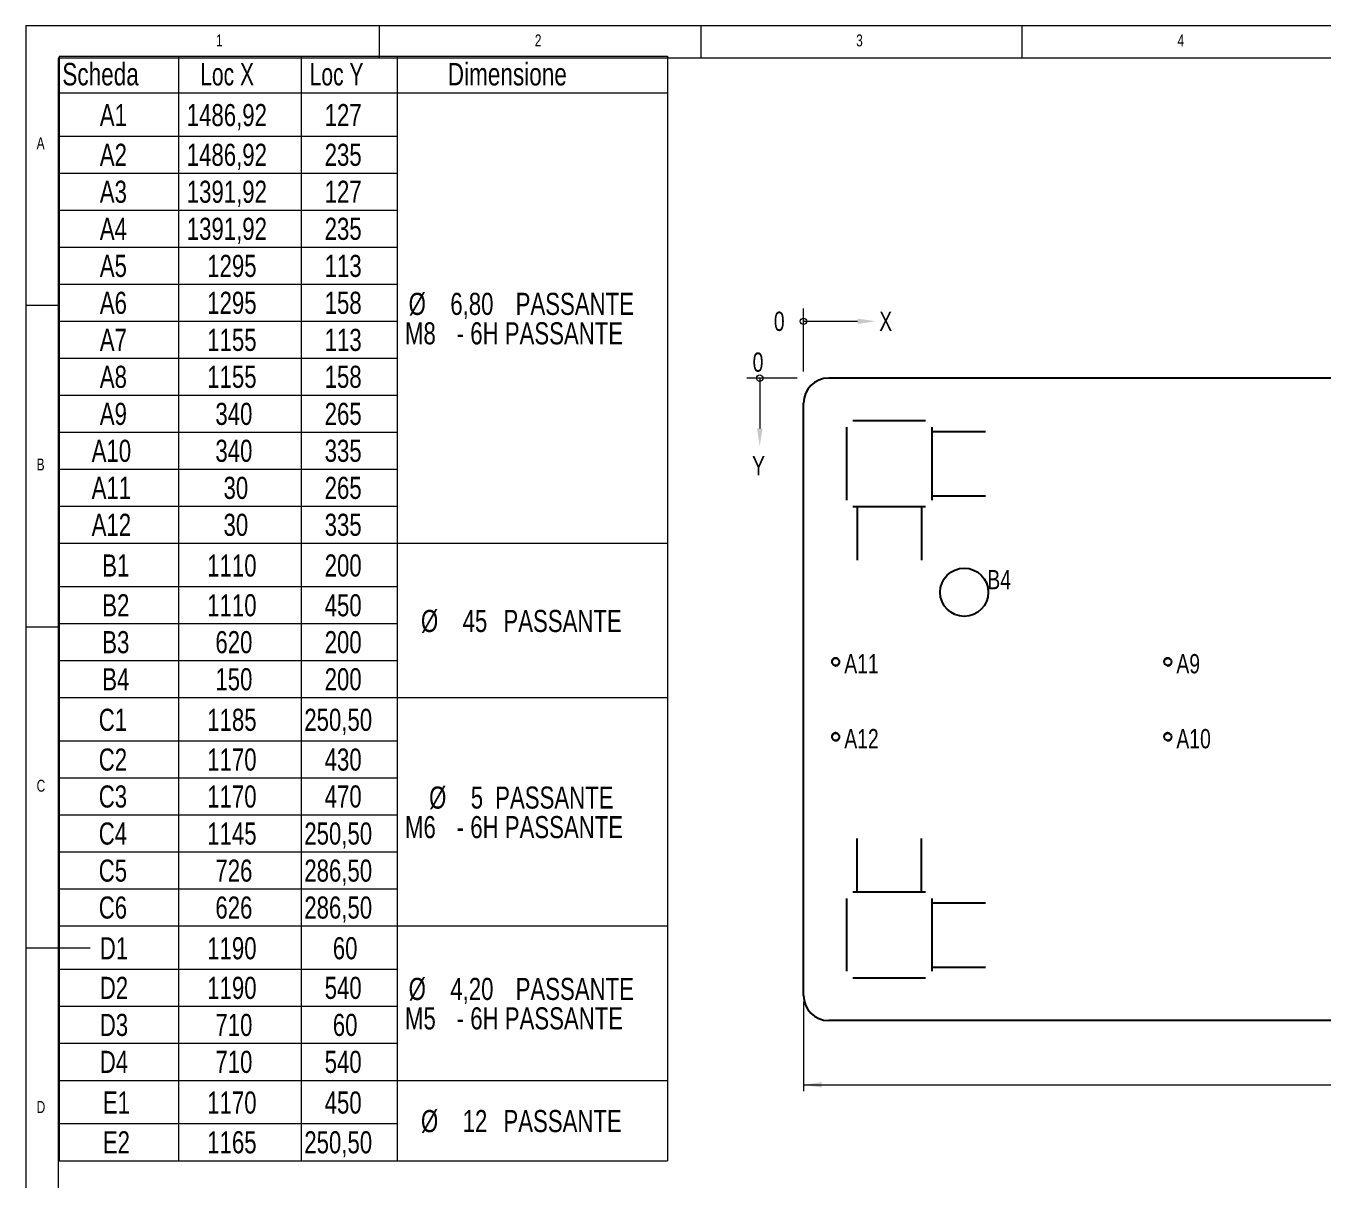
# Model space of a CAD drawing. Header units: millimetres. Extents: x 30 to 2490, y 30 to 1752.
# Drawn here: x 30 to 1240, y 675 to 1752 of the extents above; entities that cross this region are included whole.
import ezdxf

# ---------------------------------------------------------------- set-up
doc = ezdxf.new("R2010")
doc.units = ezdxf.units.MM
doc.header["$LTSCALE"] = 6
doc.linetypes.add('HIDDEN', pattern=[1.905, 1.27, -0.635])
doc.styles.add('SLDTEXTSTYLE0', font='TXT', dxfattribs={"width": 0.75})
doc.styles.add('SLDTEXTSTYLE7', font='TXT', dxfattribs={"width": 0.7})
doc.dimstyles.new('SLDDIMSTYLE0', dxfattribs={"dimtxt": 16.8, "dimasz": 16.8, "dimexe": 0, "dimexo": 0.0625, "dimgap": 4.2, "dimtad": 1, "dimrnd": 1e-09, "dimzin": 12, "dimdsep": 46, "dimtxsty": 'SLDTEXTSTYLE0', "dimsah": 1, "dimcen": 0.09, "dimadec": 0, "dimazin": 3, "dimtfac": 1, "dimtofl": 0, "dimtmove": 0, "dimatfit": 3, "dimfxl": 1, "dimfrac": 2, "dimtolj": 1, "dimtzin": 12, "dimarcsym": 0})

# ---------------------------------------------------------------- blocks, each defined once
blk = doc.blocks.new('SW_TABLEANNOTATION_0')
at = {"color": 0, "linetype": 'Continuous', "lineweight": 18}
for p, q in [((0, 0), (0, -34.2)), ((0, 0), (111.6, 0)), ((111.6, 0), (111.6, -34.2)), ((111.6, 0), (225.9, 0)), ((225.9, 0), (225.9, -34.2)), ((225.9, 0), (315.7, 0)), ((315.7, 0), (315.7, -34.2)), ((315.7, 0), (568, 0)), ((568, 0), (568, -34.2)), ((0, -34.2), (111.6, -34.2)), ((0, -34.2), (0, -74.7)), ((111.6, -34.2), (225.9, -34.2)), ((111.6, -34.2), (111.6, -74.7)), ((225.9, -34.2), (315.7, -34.2)), ((225.9, -34.2), (225.9, -74.7)), ((315.7, -34.2), (568, -34.2)), ((315.7, -34.2), (315.7, -74.7)), ((315.7, -34.2), (568, -34.2)), ((568, -34.2), (568, -74.7)), ((0, -74.7), (0, -109.2)), ((0, -74.7), (111.6, -74.7)), ((111.6, -74.7), (111.6, -109.2)), ((111.6, -74.7), (225.9, -74.7)), ((225.9, -74.7), (225.9, -109.2)), ((225.9, -74.7), (315.7, -74.7)), ((315.7, -74.7), (315.7, -109.2)), ((568, -74.7), (568, -109.2)), ((0, -109.2), (0, -143.8)), ((0, -109.2), (111.6, -109.2)), ((111.6, -109.2), (111.6, -143.8)), ((111.6, -109.2), (225.9, -109.2)), ((225.9, -109.2), (225.9, -143.8)), ((225.9, -109.2), (315.7, -109.2)), ((315.7, -109.2), (315.7, -143.8)), ((568, -109.2), (568, -143.8)), ((0, -143.8), (0, -178.3)), ((0, -143.8), (111.6, -143.8)), ((111.6, -143.8), (111.6, -178.3)), ((111.6, -143.8), (225.9, -143.8)), ((225.9, -143.8), (225.9, -178.3)), ((225.9, -143.8), (315.7, -143.8)), ((315.7, -143.8), (315.7, -178.3)), ((568, -143.8), (568, -178.3)), ((0, -178.3), (0, -212.9)), ((0, -178.3), (111.6, -178.3)), ((111.6, -178.3), (111.6, -212.9)), ((111.6, -178.3), (225.9, -178.3)), ((225.9, -178.3), (225.9, -212.9)), ((225.9, -178.3), (315.7, -178.3)), ((315.7, -178.3), (315.7, -212.9)), ((568, -178.3), (568, -212.9)), ((0, -212.9), (0, -247.4)), ((0, -212.9), (111.6, -212.9)), ((111.6, -212.9), (111.6, -247.4)), ((111.6, -212.9), (225.9, -212.9)), ((225.9, -212.9), (225.9, -247.4)), ((225.9, -212.9), (315.7, -212.9)), ((315.7, -212.9), (315.7, -247.4)), ((568, -212.9), (568, -247.4)), ((0, -247.4), (0, -282)), ((0, -247.4), (111.6, -247.4)), ((111.6, -247.4), (111.6, -282)), ((111.6, -247.4), (225.9, -247.4)), ((225.9, -247.4), (225.9, -282)), ((225.9, -247.4), (315.7, -247.4)), ((315.7, -247.4), (315.7, -282)), ((568, -247.4), (568, -282)), ((0, -282), (0, -316.5)), ((0, -282), (111.6, -282)), ((111.6, -282), (111.6, -316.5)), ((111.6, -282), (225.9, -282)), ((225.9, -282), (225.9, -316.5)), ((225.9, -282), (315.7, -282)), ((315.7, -282), (315.7, -316.5)), ((568, -282), (568, -316.5)), ((0, -316.5), (0, -351.1)), ((0, -316.5), (111.6, -316.5)), ((111.6, -316.5), (111.6, -351.1)), ((111.6, -316.5), (225.9, -316.5)), ((225.9, -316.5), (225.9, -351.1)), ((225.9, -316.5), (315.7, -316.5)), ((315.7, -316.5), (315.7, -351.1)), ((568, -316.5), (568, -351.1)), ((0, -351.1), (0, -385.7)), ((0, -351.1), (111.6, -351.1)), ((111.6, -351.1), (111.6, -385.7)), ((111.6, -351.1), (225.9, -351.1)), ((225.9, -351.1), (225.9, -385.7)), ((225.9, -351.1), (315.7, -351.1)), ((315.7, -351.1), (315.7, -385.7)), ((568, -351.1), (568, -385.7)), ((0, -385.7), (0, -420.2)), ((0, -385.7), (111.6, -385.7)), ((111.6, -385.7), (111.6, -420.2)), ((111.6, -385.7), (225.9, -385.7)), ((225.9, -385.7), (225.9, -420.2)), ((225.9, -385.7), (315.7, -385.7)), ((315.7, -385.7), (315.7, -420.2)), ((568, -385.7), (568, -420.2)), ((0, -420.2), (0, -454.8)), ((0, -420.2), (111.6, -420.2)), ((111.6, -420.2), (111.6, -454.8)), ((111.6, -420.2), (225.9, -420.2)), ((225.9, -420.2), (225.9, -454.8)), ((225.9, -420.2), (315.7, -420.2)), ((315.7, -420.2), (315.7, -454.8)), ((568, -420.2), (568, -454.8)), ((0, -454.8), (0, -495.2)), ((0, -454.8), (111.6, -454.8)), ((111.6, -454.8), (111.6, -495.2)), ((111.6, -454.8), (225.9, -454.8)), ((225.9, -454.8), (225.9, -495.2)), ((225.9, -454.8), (315.7, -454.8)), ((315.7, -454.8), (315.7, -495.2)), ((315.7, -454.8), (568, -454.8)), ((315.7, -454.8), (568, -454.8)), ((568, -454.8), (568, -495.2)), ((0, -495.2), (0, -529.8)), ((0, -495.2), (111.6, -495.2)), ((111.6, -495.2), (111.6, -529.8)), ((111.6, -495.2), (225.9, -495.2)), ((225.9, -495.2), (225.9, -529.8)), ((225.9, -495.2), (315.7, -495.2)), ((315.7, -495.2), (315.7, -529.8)), ((568, -495.2), (568, -529.8)), ((0, -529.8), (0, -564.3)), ((0, -529.8), (111.6, -529.8)), ((111.6, -529.8), (111.6, -564.3)), ((111.6, -529.8), (225.9, -529.8)), ((225.9, -529.8), (225.9, -564.3)), ((225.9, -529.8), (315.7, -529.8)), ((315.7, -529.8), (315.7, -564.3)), ((568, -529.8), (568, -564.3)), ((0, -564.3), (0, -598.9)), ((0, -564.3), (111.6, -564.3)), ((111.6, -564.3), (111.6, -598.9)), ((111.6, -564.3), (225.9, -564.3)), ((225.9, -564.3), (225.9, -598.9)), ((225.9, -564.3), (315.7, -564.3)), ((315.7, -564.3), (315.7, -598.9)), ((568, -564.3), (568, -598.9)), ((0, -598.9), (0, -639.4)), ((0, -598.9), (111.6, -598.9)), ((111.6, -598.9), (111.6, -639.4)), ((111.6, -598.9), (225.9, -598.9)), ((225.9, -598.9), (225.9, -639.4)), ((225.9, -598.9), (315.7, -598.9)), ((315.7, -598.9), (315.7, -639.4)), ((315.7, -598.9), (568, -598.9)), ((315.7, -598.9), (568, -598.9)), ((568, -598.9), (568, -639.4)), ((0, -639.4), (0, -673.9)), ((0, -639.4), (111.6, -639.4)), ((111.6, -639.4), (111.6, -673.9)), ((111.6, -639.4), (225.9, -639.4)), ((225.9, -639.4), (225.9, -673.9)), ((225.9, -639.4), (315.7, -639.4)), ((315.7, -639.4), (315.7, -673.9)), ((568, -639.4), (568, -673.9)), ((0, -673.9), (0, -708.5)), ((0, -673.9), (111.6, -673.9)), ((111.6, -673.9), (111.6, -708.5)), ((111.6, -673.9), (225.9, -673.9)), ((225.9, -673.9), (225.9, -708.5)), ((225.9, -673.9), (315.7, -673.9)), ((315.7, -673.9), (315.7, -708.5)), ((568, -673.9), (568, -708.5)), ((0, -708.5), (0, -743)), ((0, -708.5), (111.6, -708.5)), ((111.6, -708.5), (111.6, -743)), ((111.6, -708.5), (225.9, -708.5)), ((225.9, -708.5), (225.9, -743)), ((225.9, -708.5), (315.7, -708.5)), ((315.7, -708.5), (315.7, -743)), ((568, -708.5), (568, -743)), ((0, -743), (0, -777.6)), ((0, -743), (111.6, -743)), ((111.6, -743), (111.6, -777.6)), ((111.6, -743), (225.9, -743)), ((225.9, -743), (225.9, -777.6)), ((225.9, -743), (315.7, -743)), ((315.7, -743), (315.7, -777.6)), ((568, -743), (568, -777.6)), ((0, -777.6), (0, -812.1)), ((0, -777.6), (111.6, -777.6)), ((111.6, -777.6), (111.6, -812.1)), ((111.6, -777.6), (225.9, -777.6)), ((225.9, -777.6), (225.9, -812.1)), ((225.9, -777.6), (315.7, -777.6)), ((315.7, -777.6), (315.7, -812.1)), ((568, -777.6), (568, -812.1)), ((0, -812.1), (0, -852.6)), ((0, -812.1), (111.6, -812.1)), ((111.6, -812.1), (111.6, -852.6)), ((111.6, -812.1), (225.9, -812.1)), ((225.9, -812.1), (225.9, -852.6)), ((225.9, -812.1), (315.7, -812.1)), ((315.7, -812.1), (315.7, -852.6)), ((315.7, -812.1), (568, -812.1)), ((315.7, -812.1), (568, -812.1)), ((568, -812.1), (568, -852.6)), ((0, -852.6), (0, -887.1)), ((0, -852.6), (111.6, -852.6)), ((111.6, -852.6), (111.6, -887.1)), ((111.6, -852.6), (225.9, -852.6)), ((225.9, -852.6), (225.9, -887.1)), ((225.9, -852.6), (315.7, -852.6)), ((315.7, -852.6), (315.7, -887.1)), ((568, -852.6), (568, -887.1)), ((0, -887.1), (0, -921.7)), ((0, -887.1), (111.6, -887.1)), ((111.6, -887.1), (111.6, -921.7)), ((111.6, -887.1), (225.9, -887.1)), ((225.9, -887.1), (225.9, -921.7)), ((225.9, -887.1), (315.7, -887.1)), ((315.7, -887.1), (315.7, -921.7)), ((568, -887.1), (568, -921.7)), ((0, -921.7), (0, -956.3)), ((0, -921.7), (111.6, -921.7)), ((111.6, -921.7), (111.6, -956.3)), ((111.6, -921.7), (225.9, -921.7)), ((225.9, -921.7), (225.9, -956.3)), ((225.9, -921.7), (315.7, -921.7)), ((315.7, -921.7), (315.7, -956.3)), ((568, -921.7), (568, -956.3)), ((0, -956.3), (0, -996.7)), ((0, -956.3), (111.6, -956.3)), ((111.6, -956.3), (111.6, -996.7)), ((111.6, -956.3), (225.9, -956.3)), ((225.9, -956.3), (225.9, -996.7)), ((225.9, -956.3), (315.7, -956.3)), ((315.7, -956.3), (315.7, -996.7)), ((315.7, -956.3), (568, -956.3)), ((315.7, -956.3), (568, -956.3)), ((568, -956.3), (568, -996.7)), ((0, -996.7), (0, -1031.3)), ((0, -996.7), (111.6, -996.7)), ((111.6, -996.7), (111.6, -1031.3)), ((111.6, -996.7), (225.9, -996.7)), ((225.9, -996.7), (225.9, -1031.3)), ((225.9, -996.7), (315.7, -996.7)), ((315.7, -996.7), (315.7, -1031.3)), ((568, -996.7), (568, -1031.3)), ((0, -1031.3), (111.6, -1031.3)), ((111.6, -1031.3), (225.9, -1031.3)), ((225.9, -1031.3), (315.7, -1031.3)), ((315.7, -1031.3), (568, -1031.3))]:
    blk.add_line(p, q, dxfattribs=at)
at = {"color": 0, "linetype": 'Continuous', "lineweight": 0, "attachment_point": 1}
for s, insert, char_height, style in [('Scheda', (3, -6.2), 21, 'SLDTEXTSTYLE0'), ('Loc X', (131.7, -6.2), 21, 'SLDTEXTSTYLE7'), ('Loc Y', (233.9, -6.2), 21, 'SLDTEXTSTYLE7'), ('Dimensione', (362.8, -6.2), 21, 'SLDTEXTSTYLE0'), ('A1', (38, -44.6), 20.64, 'SLDTEXTSTYLE0'), ('1486,92', (119.2, -44.6), 20.64, 'SLDTEXTSTYLE0'), ('127', (247.9, -44.6), 20.64, 'SLDTEXTSTYLE0'), ('A2', (38, -81.7), 20.64, 'SLDTEXTSTYLE0'), ('1486,92', (119.2, -81.7), 20.64, 'SLDTEXTSTYLE0'), ('235', (247.9, -81.7), 20.64, 'SLDTEXTSTYLE0'), ('A3', (38, -116.2), 20.64, 'SLDTEXTSTYLE0'), ('1391,92', (119.2, -116.2), 20.64, 'SLDTEXTSTYLE0'), ('127', (247.9, -116.2), 20.64, 'SLDTEXTSTYLE0'), ('A4', (38, -150.8), 20.64, 'SLDTEXTSTYLE0'), ('1391,92', (119.2, -150.8), 20.64, 'SLDTEXTSTYLE0'), ('235', (247.9, -150.8), 20.64, 'SLDTEXTSTYLE0'), ('A5', (38, -185.4), 20.64, 'SLDTEXTSTYLE0'), ('1295', (138.3, -185.4), 20.64, 'SLDTEXTSTYLE0'), ('113', (247.9, -185.4), 20.64, 'SLDTEXTSTYLE0'), ('A6', (38, -219.9), 20.64, 'SLDTEXTSTYLE0'), ('1295', (138.3, -219.9), 20.64, 'SLDTEXTSTYLE0'), ('158', (247.9, -219.9), 20.64, 'SLDTEXTSTYLE0'), ('%%c', (326.3, -220.9), 20.64, 'SLDTEXTSTYLE0'), ('6,80', (365.2, -220.9), 20.64, 'SLDTEXTSTYLE0'), ('PASSANTE', (426.2, -220.9), 20.64, 'SLDTEXTSTYLE0'), ('M8', (322.9, -248.4), 20.64, 'SLDTEXTSTYLE0'), ('- 6H PASSANTE', (371.2, -248.4), 20.637, 'SLDTEXTSTYLE0'), ('A7', (38, -254.5), 20.64, 'SLDTEXTSTYLE0'), ('1155', (138.3, -254.5), 20.64, 'SLDTEXTSTYLE0'), ('113', (247.9, -254.5), 20.64, 'SLDTEXTSTYLE0'), ('A8', (38, -289), 20.64, 'SLDTEXTSTYLE0'), ('1155', (138.3, -289), 20.64, 'SLDTEXTSTYLE0'), ('158', (247.9, -289), 20.64, 'SLDTEXTSTYLE0'), ('A9', (38, -323.6), 20.64, 'SLDTEXTSTYLE0'), ('340', (145.9, -323.6), 20.64, 'SLDTEXTSTYLE0'), ('265', (247.9, -323.6), 20.64, 'SLDTEXTSTYLE0'), ('A10', (30.4, -358.1), 20.64, 'SLDTEXTSTYLE0'), ('340', (145.9, -358.1), 20.64, 'SLDTEXTSTYLE0'), ('335', (247.9, -358.1), 20.64, 'SLDTEXTSTYLE0'), ('A11', (30.4, -392.7), 20.64, 'SLDTEXTSTYLE0'), ('30', (153.5, -392.7), 20.64, 'SLDTEXTSTYLE0'), ('265', (247.9, -392.7), 20.64, 'SLDTEXTSTYLE0'), ('A12', (30.4, -427.2), 20.64, 'SLDTEXTSTYLE0'), ('30', (153.5, -427.2), 20.64, 'SLDTEXTSTYLE0'), ('335', (247.9, -427.2), 20.64, 'SLDTEXTSTYLE0'), ('B1', (40.3, -465.2), 20.64, 'SLDTEXTSTYLE0'), ('1110', (138.3, -465.2), 20.64, 'SLDTEXTSTYLE0'), ('200', (247.9, -465.2), 20.64, 'SLDTEXTSTYLE0'), ('B2', (40.3, -502.3), 20.64, 'SLDTEXTSTYLE0'), ('1110', (138.3, -502.3), 20.64, 'SLDTEXTSTYLE0'), ('450', (247.9, -502.3), 20.64, 'SLDTEXTSTYLE0'), ('%%c', (337.8, -517), 20.64, 'SLDTEXTSTYLE0'), ('45', (376.7, -517), 20.64, 'SLDTEXTSTYLE0'), ('PASSANTE', (414.8, -517), 20.64, 'SLDTEXTSTYLE0'), ('B3', (40.3, -536.8), 20.64, 'SLDTEXTSTYLE0'), ('620', (145.9, -536.8), 20.64, 'SLDTEXTSTYLE0'), ('200', (247.9, -536.8), 20.64, 'SLDTEXTSTYLE0'), ('B4', (40.3, -571.4), 20.64, 'SLDTEXTSTYLE0'), ('150', (145.9, -571.4), 20.64, 'SLDTEXTSTYLE0'), ('200', (247.9, -571.4), 20.64, 'SLDTEXTSTYLE0'), ('C1', (37, -609.3), 20.64, 'SLDTEXTSTYLE0'), ('1185', (138.3, -609.3), 20.64, 'SLDTEXTSTYLE0'), ('250,50', (228.9, -609.3), 20.64, 'SLDTEXTSTYLE0'), ('C2', (37, -646.4), 20.64, 'SLDTEXTSTYLE0'), ('1170', (138.3, -646.4), 20.64, 'SLDTEXTSTYLE0'), ('430', (247.9, -646.4), 20.64, 'SLDTEXTSTYLE0'), ('C3', (37, -680.9), 20.64, 'SLDTEXTSTYLE0'), ('1170', (138.3, -680.9), 20.64, 'SLDTEXTSTYLE0'), ('470', (247.9, -680.9), 20.64, 'SLDTEXTSTYLE0'), ('%%c', (345.4, -681.9), 20.64, 'SLDTEXTSTYLE0'), ('5', (384.3, -681.9), 20.6, 'SLDTEXTSTYLE0'), ('PASSANTE', (407.1, -681.9), 20.64, 'SLDTEXTSTYLE0'), ('M6', (322.9, -709.5), 20.64, 'SLDTEXTSTYLE0'), ('- 6H PASSANTE', (371.2, -709.5), 20.637, 'SLDTEXTSTYLE0'), ('C4', (37, -715.5), 20.64, 'SLDTEXTSTYLE0'), ('1145', (138.3, -715.5), 20.64, 'SLDTEXTSTYLE0'), ('250,50', (228.9, -715.5), 20.64, 'SLDTEXTSTYLE0'), ('C5', (37, -750.1), 20.64, 'SLDTEXTSTYLE0'), ('726', (145.9, -750.1), 20.64, 'SLDTEXTSTYLE0'), ('286,50', (228.9, -750.1), 20.64, 'SLDTEXTSTYLE0'), ('C6', (37, -784.6), 20.64, 'SLDTEXTSTYLE0'), ('626', (145.9, -784.6), 20.64, 'SLDTEXTSTYLE0'), ('286,50', (228.9, -784.6), 20.64, 'SLDTEXTSTYLE0'), ('D1', (38, -822.6), 20.64, 'SLDTEXTSTYLE0'), ('1190', (138.3, -822.6), 20.64, 'SLDTEXTSTYLE0'), ('60', (255.5, -822.6), 20.64, 'SLDTEXTSTYLE0'), ('D2', (38, -859.6), 20.64, 'SLDTEXTSTYLE0'), ('1190', (138.3, -859.6), 20.64, 'SLDTEXTSTYLE0'), ('540', (247.9, -859.6), 20.64, 'SLDTEXTSTYLE0'), ('%%c', (326.3, -860.6), 20.64, 'SLDTEXTSTYLE0'), ('4,20', (365.2, -860.6), 20.64, 'SLDTEXTSTYLE0'), ('PASSANTE', (426.2, -860.6), 20.64, 'SLDTEXTSTYLE0'), ('D3', (38, -894.2), 20.64, 'SLDTEXTSTYLE0'), ('710', (145.9, -894.2), 20.64, 'SLDTEXTSTYLE0'), ('60', (255.5, -894.2), 20.64, 'SLDTEXTSTYLE0'), ('M5', (322.9, -888.1), 20.64, 'SLDTEXTSTYLE0'), ('- 6H PASSANTE', (371.2, -888.1), 20.637, 'SLDTEXTSTYLE0'), ('D4', (38, -928.7), 20.64, 'SLDTEXTSTYLE0'), ('710', (145.9, -928.7), 20.64, 'SLDTEXTSTYLE0'), ('540', (247.9, -928.7), 20.64, 'SLDTEXTSTYLE0'), ('E1', (40.8, -966.7), 20.64, 'SLDTEXTSTYLE0'), ('1170', (138.3, -966.7), 20.64, 'SLDTEXTSTYLE0'), ('450', (247.9, -966.7), 20.64, 'SLDTEXTSTYLE0'), ('%%c', (337.8, -984), 20.64, 'SLDTEXTSTYLE0'), ('12', (376.7, -984), 20.64, 'SLDTEXTSTYLE0'), ('PASSANTE', (414.8, -984), 20.64, 'SLDTEXTSTYLE0'), ('E2', (40.8, -1003.8), 20.64, 'SLDTEXTSTYLE0'), ('1165', (138.3, -1003.8), 20.64, 'SLDTEXTSTYLE0'), ('250,50', (228.9, -1003.8), 20.64, 'SLDTEXTSTYLE0')]:
    blk.add_mtext(s, dxfattribs=dict(at, insert=insert, char_height=char_height, style=style))
blk = doc.blocks.new('_D')
at = {"color": 7, "linetype": 'Continuous', "lineweight": 0}
for p, q in [((2255.9, 1180.6), (2255.9, 757.2)), ((755.9, 840.6), (755.9, 757.2)), ((755.9, 763.2), (2255.9, 763.2))]:
    blk.add_line(p, q, dxfattribs=at)
at = {"color": 7, "linetype": 'Continuous', "lineweight": 18}
for points in [[(755.9, 763.2), (772.7, 760.6), (772.7, 765.7)], [(2255.9, 763.2), (2239.1, 765.7), (2239.1, 760.6)]]:
    blk.add_solid(points, dxfattribs=at)
at = {"color": 7, "linetype": 'Continuous', "lineweight": 18, "insert": (1481.1, 784.8), "char_height": 16.8, "attachment_point": 1, "style": 'SLDTEXTSTYLE0'}
blk.add_mtext('1500', dxfattribs=at)
blk = doc.blocks.new('SW_DATUMORIGIN_0')
at = {"color": 0, "linetype": 'Continuous', "lineweight": 0}
for p, q in [((0, 0), (0, 59)), ((0, 47), (50.5, 47)), ((-6, -6), (-52.9, -6)), ((-40.9, -6), (-40.9, -53))]:
    blk.add_line(p, q, dxfattribs=at)
for centre in [(0, 47), (-40.9, -6)]:
    blk.add_circle(centre, 3, dxfattribs=at)
for points in [[(67.3, 47), (50.5, 49.6), (50.5, 44.5)], [(-40.9, -69.8), (-38.3, -53), (-43.5, -53)]]:
    blk.add_solid(points, dxfattribs=at)
at = {"color": 0, "linetype": 'Continuous', "lineweight": 0, "char_height": 18, "attachment_point": 1, "style": 'SLDTEXTSTYLE0'}
for s, insert in [('0', (-27.7, 56)), ('X', (70.7, 56)), ('0', (-47.5, 17.9)), ('Y', (-48, -78.9))]:
    blk.add_mtext(s, dxfattribs=dict(at, insert=insert))

msp = doc.modelspace()

# ---------------------------------------------------------------- linework, layer by layer
at = {"color": 7, "linetype": 'Continuous', "lineweight": 18}
for p, q in [((2490, 1752), (30, 1752)), ((30, 1752), (30, 30)), ((360, 1722), (360, 1752)), ((660, 1752), (660, 1722)), ((960, 1722), (960, 1752)), ((2460, 1722), (60, 1722)), ((60, 1722), (60, 60)), ((60, 1491), (30, 1491)), ((30, 1191), (60, 1191)), ((30, 891), (90, 891))]:
    msp.add_line(p, q, dxfattribs=at)
at = {"color": 7, "linetype": 'Continuous', "lineweight": 25}
for p, q in [((2232.41, 1423.159), (779.35, 1423.159)), ((755.88, 846.629), (755.88, 1399.689)), ((2082.41, 823.159), (779.35, 823.159))]:
    msp.add_line(p, q, dxfattribs=at)
at = {"color": 7, "linetype": 'Continuous'}
for p, q in [((869.88, 1383.159), (801.88, 1383.159)), ((795.88, 1377.159), (795.88, 1309.159)), ((875.88, 1309.159), (875.88, 1377.159)), ((875.88, 1373.159), (925.88, 1373.159)), ((875.88, 1313.159), (925.88, 1313.159)), ((801.88, 1303.159), (869.88, 1303.159)), ((805.88, 1303.159), (805.88, 1253.159)), ((865.88, 1303.159), (865.88, 1253.159)), ((805.88, 943.159), (805.88, 993.159)), ((865.88, 943.159), (865.88, 993.159)), ((795.88, 937.159), (795.88, 869.159)), ((869.88, 943.159), (801.88, 943.159)), ((875.88, 869.159), (875.88, 937.159)), ((875.88, 933.159), (925.88, 933.159)), ((875.88, 873.159), (925.88, 873.159)), ((801.88, 863.159), (869.88, 863.159))]:
    msp.add_line(p, q, dxfattribs=at)
at = {"color": 7, "linetype": 'Continuous', "lineweight": 25}
for centre, radius in [((905.88, 1223.159), 22.5), ((785.88, 1158.159), 3.4), ((1095.88, 1158.159), 3.4), ((785.88, 1088.159), 3.4), ((1095.88, 1088.159), 3.4)]:
    msp.add_circle(centre, radius, dxfattribs=at)
for centre, start, end in [((779.35, 1399.689), 90, 180), ((779.35, 846.629), 180, 270)]:
    msp.add_arc(centre, 23.47, start, end, dxfattribs=at)
at = {"color": 7, "linetype": 'HIDDEN', "lineweight": 18}
for centre in [(785.88, 1158.159), (1095.88, 1158.159), (785.88, 1088.159), (1095.88, 1088.159)]:
    msp.add_arc(centre, 3.9, 255, 195, dxfattribs=at)

# ---------------------------------------------------------------- block references
at = {"color": 7, "linetype": 'Continuous', "lineweight": 0}
for name, p in [('SW_TABLEANNOTATION_0', (60.963, 1723.652)), ('SW_DATUMORIGIN_0', (755.88, 1429.159))]:
    msp.add_blockref(name, p, dxfattribs=at)

# ---------------------------------------------------------------- texts
at = {"color": 7, "linetype": 'Continuous', "lineweight": 0, "attachment_point": 1, "style": 'SLDTEXTSTYLE0'}
for s, insert, char_height in [('1', (207.5, 1744.008), 11.113), ('2', (505, 1744.008), 11.113), ('3', (805, 1744.008), 11.113), ('4', (1105, 1744.008), 11.113), ('A', (40, 1648.008), 11.113), ('B', (40, 1348.008), 11.113), ('B4', (927.447, 1243.929), 18), ('A11', (793.941, 1165.424), 18), ('A9', (1103.941, 1165.424), 18), ('A12', (793.941, 1095.424), 18), ('A10', (1103.941, 1095.424), 18), ('C', (40, 1048.008), 11.113), ('D', (40, 748.008), 11.113)]:
    msp.add_mtext(s, dxfattribs=dict(at, insert=insert, char_height=char_height))

# ---------------------------------------------------------------- dimensions: what is measured, and where the dimension line sits
at = {"color": 7, "linetype": 'Continuous', "lineweight": 18}
dim = msp.add_linear_dim(base=(2255.88, 763.159), p1=(755.88, 846.629), p2=(2255.88, 1186.629), dimstyle='SLDDIMSTYLE0', dxfattribs=at)
dim.commit()
dim.dimension.update_dxf_attribs({"geometry": '_D', "text_midpoint": (1505.88, 763.159), "dimtype": 160})

doc.saveas('drawing.dxf')
